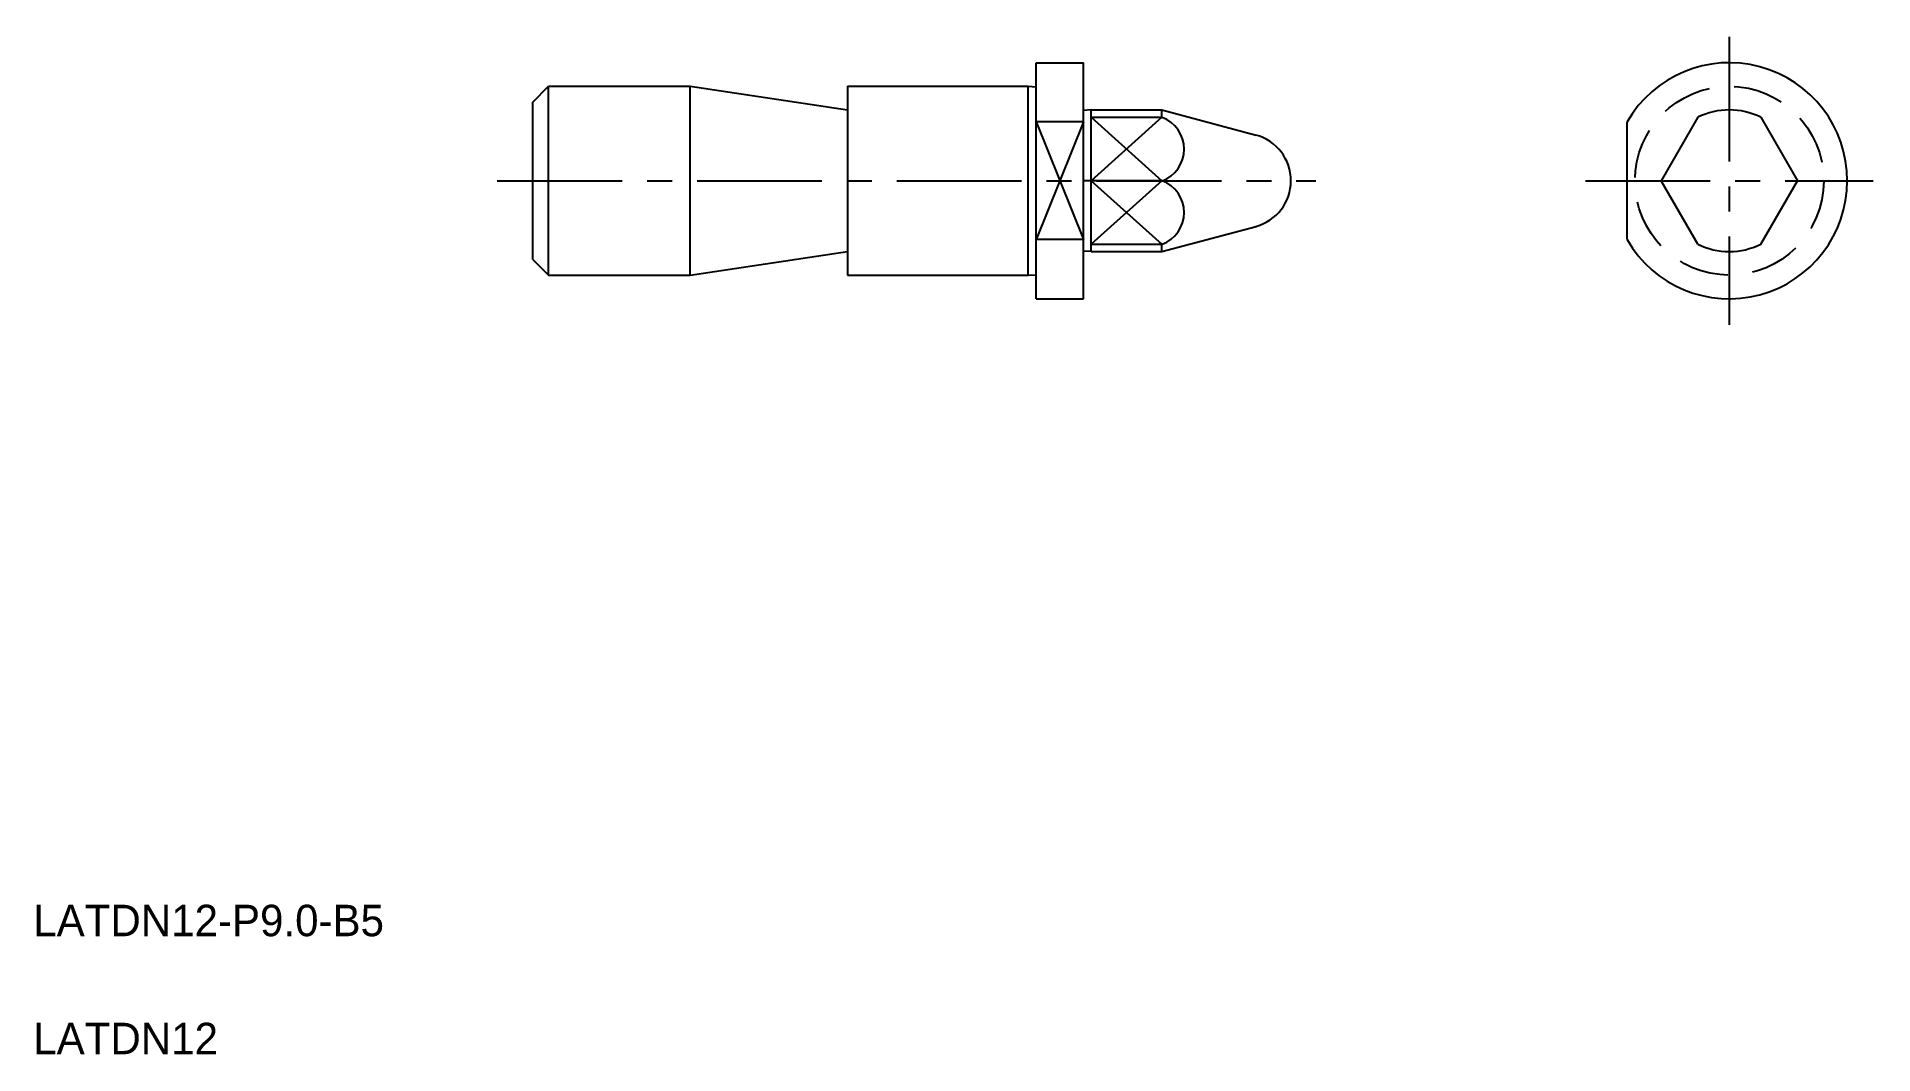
# Model space of a CAD drawing. Extents: x 5 to 122, y 5 to 70.
import ezdxf

# ---------------------------------------------------------------- set-up
doc = ezdxf.new("R2010")
doc.units = 0
doc.header["$LTSCALE"] = 0.25
doc.linetypes.add('CENTER', pattern=[50.8, 31.75, -6.35, 6.35, -6.35])
doc.linetypes.add('DASHED', pattern=[19.05, 12.7, -6.35])
doc.layers.get('0').update_dxf_attribs({"linetype": 'CONTINUOUS'})
doc.layers.add('CENTER', color=1, linetype='CENTER')

msp = doc.modelspace()

# ---------------------------------------------------------------- linework, layer by layer
at = {"linetype": 'CONTINUOUS'}
for p, q in [((68.76, 53.01), (68.76, 68.01)), ((68.76, 68.01), (71.76, 68.01)), ((71.76, 53.01), (71.76, 68.01)), ((36.76, 65.51), (37.76, 66.51)), ((36.76, 55.51), (36.76, 65.51)), ((37.76, 54.51), (37.76, 66.51)), ((37.76, 66.51), (46.76, 66.51)), ((46.76, 54.51), (46.76, 66.51)), ((46.76, 66.51), (56.76, 65.01)), ((56.76, 66.51), (68.26, 66.51)), ((68.26, 54.51), (68.26, 66.51)), ((72.26, 65.01), (76.76, 65.01)), ((72.26, 56.01), (72.26, 65.01)), ((72.26, 64.54), (76.76, 64.54)), ((76.76, 64.54), (76.76, 65.01)), ((76.76, 65.01), (82.74, 63.4)), ((106.33, 56.77), (106.33, 64.25)), ((110.83, 64.54), (108.5, 60.51)), ((114.83, 64.54), (117.16, 60.51)), ((76.76, 60.51), (71.76, 60.51)), ((110.83, 56.48), (108.5, 60.51)), ((114.83, 56.48), (117.16, 60.51)), ((76.76, 56.01), (82.74, 57.61)), ((72.26, 56.48), (76.76, 56.48)), ((76.76, 56.01), (76.76, 56.48)), ((46.76, 54.51), (56.76, 56.01)), ((72.26, 56.01), (76.76, 56.01)), ((37.76, 54.51), (46.76, 54.51)), ((56.76, 54.51), (68.26, 54.51)), ((68.76, 53.01), (71.76, 53.01))]:
    msp.add_line(p, q, dxfattribs=at)
for p, q in [((56.76, 66.51), (56.76, 54.51)), ((68.26, 66.51), (68.76, 66.48)), ((71.76, 64.25), (68.76, 64.25)), ((72.26, 65.01), (71.76, 64.98)), ((78.25, 64.61), (78.25, 64.61)), ((79.75, 64.21), (79.75, 64.21)), ((71.76, 56.77), (68.76, 56.77)), ((36.76, 55.51), (37.76, 54.51)), ((72.26, 56.01), (71.76, 56.03)), ((68.26, 54.51), (68.76, 54.53))]:
    msp.add_line(p, q)
at = {"color": 3}
for p, q in [((68.76, 64.25), (71.76, 56.77)), ((71.76, 64.25), (68.76, 56.77)), ((72.26, 64.54), (76.76, 60.51)), ((76.76, 64.54), (72.26, 60.51)), ((76.76, 60.51), (72.26, 56.48)), ((72.26, 60.51), (76.76, 56.48))]:
    msp.add_line(p, q, dxfattribs=at)
at = {"color": 3, "linetype": 'DASHED'}
msp.add_circle((112.83, 60.51), 6, dxfattribs=at)
at = {"linetype": 'CONTINUOUS'}
for centre, radius, start, end in [((112.83, 60.51), 7.5, 209.9264, 150.0736), ((76.02, 62.52), 2.15, 290.1948, 69.8052), ((112.83, 60.51), 4.5, 63.6122, 116.3878), ((81.96, 60.51), 3, 285, 75), ((76.02, 58.49), 2.15, 290.1948, 69.8052), ((112.83, 60.51), 4.5, 243.6122, 296.3878)]:
    msp.add_arc(centre, radius, start, end, dxfattribs=at)
at = {"layer": 'CENTER', "color": 1, "linetype": 'CENTER'}
for p, q in [((112.83, 69.66), (112.83, 51.35)), ((34.5, 60.51), (86.55, 60.51)), ((103.68, 60.51), (121.98, 60.51))]:
    msp.add_line(p, q, dxfattribs=at)

# ---------------------------------------------------------------- texts
for s, p in [('LATDN12-P9.0-B5', (5, 12.5)), ('LATDN12', (5, 5))]:
    msp.add_text(s, height=2).set_placement(p)

doc.saveas('drawing.dxf')
